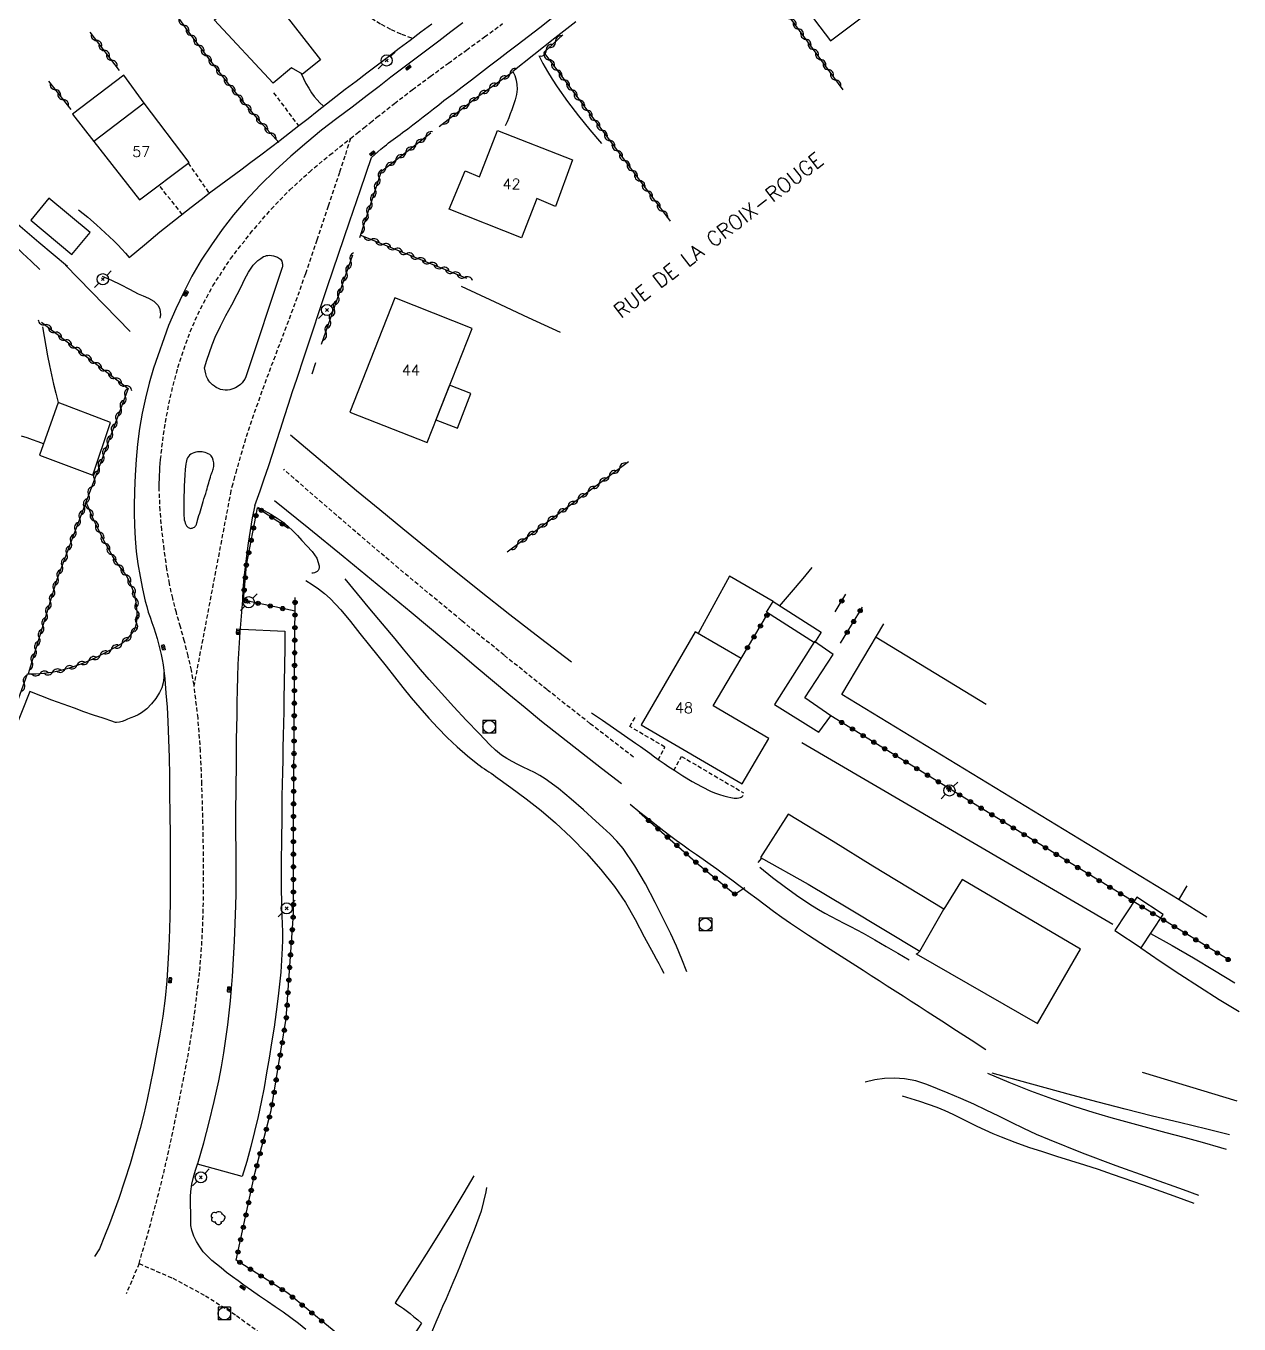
# Model space of a CAD drawing. Header units: millimetres. Extents: x 137000 to 138000, y 152000 to 153001.
# Drawn here: x 137795.1 to 137939.5, y 152571.8 to 152726.4 of the extents above; entities that cross this region are included whole.
import ezdxf
from ezdxf.enums import TextEntityAlignment as Align

# ---------------------------------------------------------------- set-up
doc = ezdxf.new("R2010")
doc.units = ezdxf.units.MM
doc.linetypes.add('DASHED', pattern=[0.75, 0.5, -0.25])
doc.layers.get('0').update_dxf_attribs({"linetype": 'CONTINUOUS'})
for name, color, linetype in [('W0001', 6, 'DASHED'), ('W0006', 2, 'CONTINUOUS'), ('W0008', 7, 'CONTINUOUS'), ('W0014', 7, 'CONTINUOUS'), ('W0015', 2, 'CONTINUOUS'), ('W0017', 7, 'CONTINUOUS'), ('W0020', 2, 'CONTINUOUS'), ('W0070', 7, 'DASHED'), ('W0071', 7, 'CONTINUOUS'), ('W0101', 7, 'CONTINUOUS'), ('W0104', 1, 'CONTINUOUS'), ('W0112', 1, 'DASHED'), ('W0211', 2, 'CONTINUOUS'), ('W0214', 2, 'CONTINUOUS'), ('W0300', 7, 'CONTINUOUS'), ('W0310', 3, 'CONTINUOUS'), ('W0323', 7, 'CONTINUOUS'), ('W0333', 7, 'CONTINUOUS'), ('W0401', 7, 'CONTINUOUS'), ('W0420', 7, 'CONTINUOUS'), ('W0473', 7, 'CONTINUOUS'), ('W0989', 7, 'CONTINUOUS'), ('W0991', 7, 'CONTINUOUS')]:
    doc.layers.add(name, color=color, linetype=linetype)
doc.styles.get("Standard").update_dxf_attribs({"font": 'romans.shx', "width": 0.85})

# ---------------------------------------------------------------- blocks, each defined once
blk = doc.blocks.new('T401')
for p, q in [((-0.3, 0.3), (0, 0.3)), ((-0.3, -0.25), (-0.3, 0.3)), ((-0.3, 0.15), (0, 0.15)), ((-0.3, 0), (0, 0)), ((0, 0.3), (0, -0.25)), ((-0.3, -0.15), (0, -0.15)), ((-0.3, -0.25), (-0.3, -0.3)), ((-0.3, -0.3), (0, -0.3)), ((0, -0.3), (0, -0.25))]:
    blk.add_line(p, q)
blk = doc.blocks.new('T473')
for p, q in [((-0.166667, 0.166667), (0.166667, -0.166667)), ((-0.166667, -0.166667), (0.166667, 0.166667)), ((0.500001, 0.500001), (1.000002, 1.000002)), ((-1.000002, -1.000002), (-0.500001, -0.500001))]:
    blk.add_line(p, q)
blk.add_ellipse((0, 0), major_axis=(0.471405, 0.471405), ratio=1, start_param=5.4977871438, end_param=11.780972451)
blk = doc.blocks.new('T420')
for p, q in [((0.75, 0.75), (-0.75, 0.75)), ((-0.75, 0.75), (-0.75, -0.75)), ((0.75, 0.75), (0.75, -0.75)), ((0.75, -0.75), (-0.75, -0.75))]:
    blk.add_line(p, q)
blk.add_ellipse((0, 0), major_axis=(-0.53, 0.53), ratio=1, start_param=3.926991, end_param=10.210176)
blk = doc.blocks.new('T300')
for p, q in [((-0.8, 0.51), (-0.86, 0.34)), ((-0.86, 0.34), (-0.86, 0.17)), ((-0.86, 0.17), (-0.74, 0.06)), ((-0.69, 0.63), (-0.8, 0.51)), ((-0.8, -0.06), (-0.74, 0.06)), ((-0.74, 0.06), (-0.69, 0.11)), ((-0.57, 0.69), (-0.69, 0.63)), ((-0.46, 0.69), (-0.57, 0.69)), ((-0.29, 0.63), (-0.46, 0.69)), ((-0.29, 0.63), (-0.17, 0.74)), ((-0.23, 0.57), (-0.29, 0.63)), ((-0.17, 0.74), (-0.06, 0.8)), ((-0.06, 0.8), (0.06, 0.8)), ((0.06, 0.8), (0.23, 0.74)), ((0.23, 0.74), (0.34, 0.63)), ((0.34, 0.63), (0.4, 0.51)), ((0.46, 0.46), (0.34, 0.46)), ((0.4, 0.51), (0.4, 0.46)), ((0.57, 0.4), (0.46, 0.46)), ((0.57, 0.4), (0.69, 0.29)), ((0.69, 0.29), (0.74, 0.17)), ((0.74, 0.06), (0.69, -0.17)), ((0.74, 0.17), (0.74, 0.06)), ((-0.8, -0.17), (-0.8, -0.06)), ((-0.8, -0.23), (-0.8, -0.17)), ((-0.74, -0.34), (-0.8, -0.23)), ((-0.69, -0.4), (-0.74, -0.34)), ((-0.51, -0.46), (-0.69, -0.4)), ((-0.4, -0.46), (-0.51, -0.46)), ((-0.4, -0.46), (-0.34, -0.46)), ((-0.34, -0.46), (-0.34, -0.4)), ((-0.34, -0.51), (-0.34, -0.46)), ((-0.29, -0.63), (-0.34, -0.51)), ((-0.17, -0.74), (-0.29, -0.63)), ((-0.06, -0.8), (-0.17, -0.74)), ((0.06, -0.8), (-0.06, -0.8)), ((0.17, -0.74), (0.06, -0.8)), ((0.23, -0.69), (0.17, -0.74)), ((0.29, -0.46), (0.23, -0.46)), ((0.29, -0.63), (0.23, -0.69)), ((0.46, -0.4), (0.29, -0.46)), ((0.34, -0.51), (0.29, -0.63)), ((0.34, -0.51), (0.34, -0.46)), ((0.57, -0.34), (0.46, -0.4)), ((0.63, -0.29), (0.57, -0.34)), ((0.69, -0.17), (0.63, -0.29))]:
    blk.add_line(p, q)
blk = doc.blocks.new('t323o')
at = {"color": 0, "linetype": 'Continuous'}
for radius in [0.25, 0.15]:
    blk.add_circle((0, 0), radius, dxfattribs=at)
blk = doc.blocks.new('t310o')
at = {"color": 0, "linetype": 'Continuous'}
for centre, start, end in [((-0.5, 0.38), 216.8699, 323.1304), ((0.5, -0.37), 36.8699, 143.1303)]:
    blk.add_arc(centre, 0.625, start, end, dxfattribs=at)

msp = doc.modelspace()

# ---------------------------------------------------------------- linework, layer by layer
at = {"layer": 'W0001'}
for points in [[(137833.71, 152712.98), (137834.5, 152713.6), (137835.29, 152714.23), (137836.08, 152714.86), (137836.86, 152715.49), (137838.96, 152717.14), (137841.07, 152718.77), (137843.21, 152720.36), (137845.37, 152721.94), (137847.53, 152723.5), (137849.68, 152725.07), (137851.83, 152726.65)], [(137810.94, 152671), (137810.94, 152671.46), (137810.94, 152671.93), (137810.95, 152672.39), (137810.96, 152672.86), (137810.99, 152673.32), (137811.01, 152673.79), (137811.05, 152674.25), (137811.09, 152674.71), (137811.34, 152676.94), (137811.67, 152679.15), (137812.08, 152681.35), (137812.58, 152683.54), (137813.16, 152685.7), (137813.85, 152687.84), (137814.63, 152689.94), (137815.51, 152692.01), (137817.3, 152695.41), (137819.42, 152698.62), (137821.77, 152701.65), (137824.26, 152704.55), (137826.47, 152706.83), (137828.81, 152708.97), (137831.24, 152711), (137833.71, 152712.98)], [(137833.71, 152712.98), (137832.4, 152708.93), (137831.06, 152704.9), (137829.7, 152700.87), (137828.33, 152696.84), (137827.34, 152694.03), (137826.31, 152691.23), (137825.25, 152688.44), (137824.19, 152685.65), (137823.16, 152682.86), (137822.16, 152680.04), (137821.22, 152677.21), (137820.37, 152674.35), (137820.14, 152673.51), (137819.91, 152672.68), (137819.68, 152671.84), (137819.46, 152671)], [(137815.07, 152647.87), (137814.76, 152649.62), (137814.37, 152651.35), (137813.93, 152653.07), (137813.45, 152654.78), (137812.97, 152656.49), (137812.53, 152658.2), (137812.14, 152659.94), (137811.84, 152661.69), (137811.52, 152664.01), (137811.24, 152666.33), (137811.04, 152668.66), (137810.94, 152671)], [(137819.46, 152671), (137815.07, 152647.87)], [(137808.52, 152578.96), (137809.58, 152582.53), (137810.56, 152586.12), (137811.46, 152589.73), (137812.28, 152593.37), (137813.34, 152598.44), (137814.32, 152603.54), (137815.14, 152608.67), (137815.75, 152613.83), (137815.94, 152616.11), (137816.08, 152618.4), (137816.16, 152620.69), (137816.21, 152622.98), (137816.22, 152625.27), (137816.2, 152627.55), (137816.17, 152629.84), (137816.12, 152632.13), (137816.01, 152636.07), (137815.84, 152640.01), (137815.55, 152643.95), (137815.07, 152647.87)], [(137808.52, 152578.96), (137807.01, 152575.36)], [(137808.52, 152578.96), (137812.55, 152577.2), (137816.43, 152575.13), (137820.14, 152572.77), (137823.67, 152570.14)]]:
    msp.add_lwpolyline(points, dxfattribs=at)
at = {"layer": 'W0006'}
for points in [[(137820.67, 152654.51), (137825.9, 152654.29)], [(137825.9, 152654.29), (137825.87, 152652.26), (137825.84, 152650.23), (137825.81, 152648.21), (137825.78, 152646.18), (137825.75, 152644.73), (137825.72, 152643.29), (137825.69, 152641.84), (137825.66, 152640.39), (137825.63, 152638.95), (137825.6, 152637.5), (137825.58, 152636.06), (137825.55, 152634.61), (137825.52, 152632.01), (137825.48, 152629.42), (137825.45, 152626.82), (137825.45, 152624.23), (137825.46, 152623.26), (137825.48, 152622.3), (137825.51, 152621.34), (137825.54, 152620.38), (137825.57, 152619.41), (137825.59, 152618.45), (137825.59, 152617.48), (137825.57, 152616.52), (137825.5, 152615.09), (137825.4, 152613.66), (137825.26, 152612.23), (137825.1, 152610.8), (137824.87, 152608.95), (137824.6, 152607.1), (137824.31, 152605.25), (137824.01, 152603.41), (137823.72, 152601.67), (137823.41, 152599.93), (137823.08, 152598.19), (137822.71, 152596.46), (137822.29, 152594.67), (137821.84, 152592.88), (137821.35, 152591.1), (137820.82, 152589.34)], [(137811.49, 152649.35), (137811.48, 152648.73), (137811.39, 152648.12), (137811.22, 152647.53), (137810.97, 152646.97), (137810.54, 152646.26), (137810.02, 152645.62), (137809.44, 152645.05), (137808.8, 152644.54), (137808.41, 152644.3), (137807.99, 152644.11), (137807.56, 152643.95), (137807.14, 152643.79), (137806.83, 152643.66), (137806.51, 152643.53), (137806.18, 152643.43), (137805.83, 152643.39), (137805.71, 152643.4), (137805.6, 152643.43), (137805.49, 152643.47), (137805.39, 152643.53)], [(137795.51, 152647.11), (137794.51, 152644.6), (137793.52, 152642.08), (137792.53, 152639.56), (137791.55, 152637.04), (137790.36, 152633.97), (137789.19, 152630.9), (137788.01, 152627.83), (137786.84, 152624.75), (137786.19, 152623.04), (137785.55, 152621.32), (137784.9, 152619.6), (137784.26, 152617.88), (137783.61, 152616.17), (137782.96, 152614.45), (137782.31, 152612.74), (137781.65, 152611.03), (137780.56, 152608.24), (137779.45, 152605.45), (137778.34, 152602.67), (137777.21, 152599.89)], [(137805.4, 152643.53), (137804.25, 152643.9), (137803.11, 152644.29), (137801.96, 152644.68), (137800.82, 152645.09), (137799.48, 152645.57), (137798.15, 152646.07), (137796.82, 152646.57), (137795.5, 152647.09)], [(137820.82, 152589.34), (137815.5, 152590.78)]]:
    msp.add_lwpolyline(points, dxfattribs=at)
at = {"layer": 'W0008'}
for points in [[(137812.03, 152690.69), (137810.26, 152685.61)], [(137810.26, 152685.61), (137809.75, 152683.84), (137809.3, 152682.04), (137808.91, 152680.23), (137808.59, 152678.41), (137808.35, 152676.56), (137808.18, 152674.71), (137808.06, 152672.86), (137807.98, 152671)], [(137807.98, 152671), (137807.98, 152670.73), (137807.97, 152670.46), (137807.97, 152670.19), (137807.96, 152669.92), (137807.95, 152668.39), (137807.98, 152666.85), (137808.07, 152665.32), (137808.2, 152663.79), (137808.39, 152662.29), (137808.64, 152660.8), (137808.93, 152659.32), (137809.27, 152657.84), (137809.44, 152657.2), (137809.63, 152656.56), (137809.84, 152655.93), (137810.05, 152655.3), (137810.27, 152654.67), (137810.48, 152654.03), (137810.68, 152653.4), (137810.86, 152652.76), (137811.02, 152652.14), (137811.16, 152651.52), (137811.29, 152650.9), (137811.41, 152650.27)], [(137815.52, 152590.89), (137816.23, 152593.32), (137816.88, 152595.78), (137817.48, 152598.25), (137818.02, 152600.73), (137818.34, 152602.38), (137818.62, 152604.04), (137818.87, 152605.71), (137819.1, 152607.38), (137819.27, 152608.82), (137819.42, 152610.26), (137819.54, 152611.71), (137819.65, 152613.15), (137819.79, 152615.26), (137819.91, 152617.37), (137819.99, 152619.48), (137820.06, 152621.6), (137820.08, 152622.98), (137820.09, 152624.37), (137820.09, 152625.76), (137820.09, 152627.15), (137820.08, 152628.54), (137820.07, 152629.93), (137820.06, 152631.31), (137820.07, 152632.7), (137820.09, 152635.59), (137820.12, 152638.49), (137820.15, 152641.38), (137820.2, 152644.27), (137820.22, 152645.79), (137820.24, 152647.31), (137820.28, 152648.83), (137820.34, 152650.35), (137820.45, 152652.25), (137820.58, 152654.16), (137820.72, 152656.07), (137820.87, 152657.97)], [(137811.4, 152650.27), (137811.58, 152648.59), (137811.73, 152646.9), (137811.86, 152645.21), (137811.96, 152643.52), (137812.05, 152641.38), (137812.1, 152639.24), (137812.14, 152637.1), (137812.17, 152634.96), (137812.2, 152632.48), (137812.23, 152629.99), (137812.24, 152627.51), (137812.24, 152625.02), (137812.23, 152623.45), (137812.22, 152621.88), (137812.2, 152620.32), (137812.15, 152618.75), (137812.06, 152616.7), (137811.96, 152614.66), (137811.82, 152612.62), (137811.62, 152610.58), (137811.34, 152608.42), (137811, 152606.27), (137810.62, 152604.13), (137810.21, 152601.99), (137809.86, 152600.25), (137809.49, 152598.51), (137809.09, 152596.77), (137808.66, 152595.05), (137808.08, 152592.94), (137807.46, 152590.85), (137806.81, 152588.77), (137806.11, 152586.7), (137805.57, 152585.19), (137805, 152583.69), (137804.41, 152582.2), (137803.81, 152580.71), (137803.21, 152579.78)], [(137828.4, 152571.1), (137827.51, 152571.82), (137826.61, 152572.51), (137825.68, 152573.17), (137824.75, 152573.82), (137823.81, 152574.45), (137822.87, 152575.09), (137821.93, 152575.74), (137821.01, 152576.4), (137820.32, 152576.89), (137819.64, 152577.39), (137818.96, 152577.9), (137818.29, 152578.43), (137817.74, 152578.88), (137817.19, 152579.33), (137816.66, 152579.82), (137816.18, 152580.36), (137815.75, 152580.95), (137815.37, 152581.57), (137815.04, 152582.23), (137814.8, 152582.92), (137814.7, 152583.48), (137814.68, 152584.04), (137814.69, 152584.6), (137814.69, 152585.15), (137814.67, 152585.75), (137814.65, 152586.35), (137814.65, 152586.95), (137814.69, 152587.55), (137814.82, 152588.41), (137815.01, 152589.26), (137815.24, 152590.09), (137815.53, 152590.91)]]:
    msp.add_lwpolyline(points, dxfattribs=at)
at = {"layer": 'W0014'}
for points in [[(137836.2, 152710.69), (137836.57, 152711.03), (137836.95, 152711.36), (137837.33, 152711.69), (137837.72, 152712.01), (137837.98, 152712.22), (137838.25, 152712.43), (137838.53, 152712.64), (137838.8, 152712.84), (137839.08, 152713.04), (137839.35, 152713.25), (137839.62, 152713.45), (137839.9, 152713.66), (137840.52, 152714.13), (137841.13, 152714.61), (137841.75, 152715.08), (137842.37, 152715.56), (137842.98, 152716.04), (137843.6, 152716.51), (137844.22, 152716.99), (137844.84, 152717.47), (137845.92, 152718.3), (137847.01, 152719.13), (137848.1, 152719.96), (137849.19, 152720.79), (137850.28, 152721.62), (137851.37, 152722.45), (137852.46, 152723.28), (137853.55, 152724.11), (137854.9, 152725.15), (137856.25, 152726.19), (137857.61, 152727.24)], [(137860.56, 152726.87), (137858.04, 152724.91), (137855.53, 152722.94), (137853.03, 152720.96)], [(137807.36, 152698.78), (137809.19, 152700.31), (137811.02, 152701.83), (137812.88, 152703.32), (137814.74, 152704.8), (137815.91, 152705.7), (137817.09, 152706.6), (137818.27, 152707.49), (137819.46, 152708.37), (137820.65, 152709.25), (137821.84, 152710.13), (137823.02, 152711.02), (137824.2, 152711.91), (137825.32, 152712.77), (137826.43, 152713.63), (137827.54, 152714.5), (137828.65, 152715.36), (137829.75, 152716.23), (137830.86, 152717.09), (137831.97, 152717.96), (137833.09, 152718.82), (137834.37, 152719.8), (137835.66, 152720.78), (137836.94, 152721.75), (137838.23, 152722.73), (137839.52, 152723.71), (137840.81, 152724.68), (137842.1, 152725.66), (137843.38, 152726.64)], [(137847.07, 152726.73), (137845.65, 152725.65), (137844.23, 152724.57), (137842.8, 152723.49), (137841.38, 152722.41), (137839.96, 152721.33), (137838.53, 152720.25), (137837.11, 152719.17), (137835.7, 152718.08), (137833.89, 152716.7), (137832.07, 152715.34), (137830.27, 152713.94), (137828.51, 152712.49), (137826.62, 152710.84), (137824.75, 152709.15), (137822.94, 152707.39), (137821.22, 152705.55), (137819.79, 152703.86), (137818.42, 152702.12), (137817.14, 152700.31), (137815.92, 152698.46), (137814.83, 152696.58), (137813.84, 152694.64), (137812.92, 152692.67), (137812.03, 152690.69)], [(137822.96, 152671), (137823.08, 152671.35), (137823.2, 152671.7), (137823.32, 152672.06), (137823.44, 152672.41), (137823.94, 152673.89), (137824.43, 152675.38), (137824.91, 152676.86), (137825.38, 152678.35), (137825.86, 152679.84), (137826.34, 152681.33), (137826.82, 152682.82), (137827.3, 152684.31), (137828.21, 152687.07), (137829.13, 152689.83), (137830.05, 152692.59), (137830.97, 152695.35), (137832.27, 152699.19), (137833.58, 152703.03), (137834.89, 152706.86), (137836.21, 152710.7)], [(137822.33, 152669.25), (137822.96, 152671)], [(137820.87, 152657.97), (137820.93, 152659.3), (137821.05, 152660.62), (137821.19, 152661.94), (137821.35, 152663.26), (137821.55, 152664.77), (137821.78, 152666.27), (137822.05, 152667.77), (137822.35, 152669.26)]]:
    msp.add_lwpolyline(points, dxfattribs=at)
at = {"layer": 'W0015'}
for points in [[(137816.34, 152685.65), (137816.61, 152686.58), (137816.91, 152687.49), (137817.24, 152688.4), (137817.61, 152689.29), (137818.21, 152690.6), (137818.87, 152691.87), (137819.56, 152693.14), (137820.23, 152694.4), (137820.67, 152695.28), (137821.08, 152696.17), (137821.55, 152697.05), (137822.12, 152697.86), (137822.39, 152698.16), (137822.68, 152698.44), (137823.01, 152698.68), (137823.36, 152698.89), (137823.53, 152698.96), (137823.7, 152699.01), (137823.88, 152699.04), (137824.06, 152699.05), (137824.31, 152699.03), (137824.55, 152698.98), (137824.79, 152698.91), (137825.02, 152698.81), (137825.14, 152698.75), (137825.26, 152698.67), (137825.37, 152698.58), (137825.46, 152698.48), (137825.52, 152698.36), (137825.56, 152698.24), (137825.58, 152698.11), (137825.6, 152697.99), (137825.61, 152697.89), (137825.6, 152697.78), (137825.59, 152697.68), (137825.57, 152697.58)], [(137825.57, 152697.58), (137821.23, 152684.58)], [(137821.23, 152684.56), (137821.11, 152684.31), (137820.96, 152684.08), (137820.79, 152683.87), (137820.59, 152683.67), (137820.31, 152683.46), (137820.01, 152683.28), (137819.69, 152683.14), (137819.35, 152683.04), (137819.07, 152683), (137818.79, 152682.99), (137818.5, 152683.02), (137818.23, 152683.08), (137817.97, 152683.17), (137817.72, 152683.3), (137817.5, 152683.45), (137817.28, 152683.62), (137817.12, 152683.77), (137816.97, 152683.93), (137816.84, 152684.1), (137816.72, 152684.29), (137816.57, 152684.61), (137816.46, 152684.95), (137816.38, 152685.3), (137816.34, 152685.65)], [(137814.1, 152674.21), (137814.02, 152673.55), (137813.97, 152672.89), (137813.93, 152672.22), (137813.91, 152671.56), (137813.9, 152671.42), (137813.89, 152671.28), (137813.89, 152671.14), (137813.88, 152671)], [(137816.55, 152671), (137816.62, 152671.23), (137816.69, 152671.47), (137816.75, 152671.7), (137816.82, 152671.93), (137816.89, 152672.16), (137816.96, 152672.4), (137817.02, 152672.63), (137817.09, 152672.86), (137817.14, 152673.01), (137817.2, 152673.16), (137817.26, 152673.3), (137817.31, 152673.44), (137817.37, 152673.59), (137817.41, 152673.75), (137817.44, 152673.9), (137817.45, 152674.06), (137817.43, 152674.35), (137817.37, 152674.64), (137817.26, 152674.91), (137817.1, 152675.16), (137816.95, 152675.31), (137816.77, 152675.42), (137816.58, 152675.49), (137816.39, 152675.56), (137816.22, 152675.61), (137816.04, 152675.63), (137815.86, 152675.65), (137815.68, 152675.64), (137815.47, 152675.63), (137815.27, 152675.6), (137815.06, 152675.54), (137814.86, 152675.46), (137814.7, 152675.36), (137814.54, 152675.24), (137814.4, 152675.1), (137814.29, 152674.94), (137814.21, 152674.76), (137814.16, 152674.58), (137814.13, 152674.39), (137814.1, 152674.21)], [(137813.88, 152671), (137813.86, 152670.31), (137813.84, 152669.62), (137813.84, 152668.93), (137813.86, 152668.24), (137813.87, 152668.02), (137813.89, 152667.79), (137813.91, 152667.56), (137813.96, 152667.33), (137814.02, 152667.16), (137814.09, 152666.99), (137814.18, 152666.83), (137814.3, 152666.69), (137814.39, 152666.62), (137814.49, 152666.57), (137814.59, 152666.54), (137814.7, 152666.52), (137814.78, 152666.53), (137814.87, 152666.54), (137814.95, 152666.57), (137815.03, 152666.61), (137815.11, 152666.67), (137815.19, 152666.74), (137815.26, 152666.82), (137815.32, 152666.91), (137815.35, 152666.98), (137815.38, 152667.05), (137815.41, 152667.13), (137815.42, 152667.21), (137815.44, 152667.28), (137815.46, 152667.36), (137815.47, 152667.44), (137815.49, 152667.52), (137815.58, 152667.79), (137815.66, 152668.06), (137815.75, 152668.34), (137815.83, 152668.61), (137815.92, 152668.89), (137816, 152669.16), (137816.09, 152669.43), (137816.17, 152669.71), (137816.26, 152670.03), (137816.36, 152670.35), (137816.46, 152670.68), (137816.55, 152671)]]:
    msp.add_lwpolyline(points, dxfattribs=at)
at = {"layer": 'W0017'}
for points in [[(137856.13, 152722.83), (137856.63, 152721.88), (137857.17, 152720.94), (137857.73, 152720.03), (137858.33, 152719.13), (137859.57, 152717.38), (137860.87, 152715.67), (137862.22, 152714), (137863.62, 152712.37)], [(137827.85, 152720.7), (137828.11, 152720.09), (137828.4, 152719.51), (137828.73, 152718.94), (137829.08, 152718.39), (137829.39, 152717.98), (137829.72, 152717.58), (137830.07, 152717.21), (137830.44, 152716.86)], [(137853.05, 152720.95), (137853.27, 152720.45), (137853.43, 152719.93), (137853.52, 152719.39), (137853.55, 152718.85), (137853.48, 152718.21), (137853.32, 152717.58), (137853.12, 152716.98), (137852.91, 152716.38), (137852.74, 152715.89), (137852.55, 152715.41), (137852.35, 152714.94), (137852.13, 152714.47)], [(137788.39, 152705.44), (137788.83, 152705), (137789.59, 152704.25), (137790.35, 152703.49), (137791.11, 152702.74), (137791.87, 152701.99), (137792.64, 152701.25), (137793.64, 152700.27), (137794.65, 152699.3), (137795.67, 152698.34), (137796.69, 152697.37)], [(137801.33, 152704.46), (137802.41, 152703.58), (137803.47, 152702.67), (137804.51, 152701.73), (137805.52, 152700.77), (137806, 152700.29), (137806.47, 152699.8), (137806.92, 152699.3), (137807.36, 152698.78)], [(137804.15, 152696.56), (137805.24, 152696.07), (137806.31, 152695.56), (137807.38, 152695.03), (137808.44, 152694.48), (137809.03, 152694.21), (137809.66, 152693.95), (137810.28, 152693.6), (137810.77, 152693.1), (137810.96, 152692.75), (137811.06, 152692.37), (137811.08, 152691.97), (137811.01, 152691.58)], [(137797.03, 152690.54), (137797.22, 152689.38), (137797.42, 152688.22), (137797.63, 152687.06), (137797.86, 152685.91), (137798.1, 152684.81), (137798.35, 152683.71), (137798.61, 152682.62), (137798.89, 152681.52)], [(137797.15, 152676.59), (137796.5, 152676.84), (137795.85, 152677.08), (137795.19, 152677.3), (137794.53, 152677.51)]]:
    msp.add_lwpolyline(points, dxfattribs=at)
at = {"layer": 'W0020'}
msp.add_lwpolyline([(137884.06, 152657.8), (137889.78, 152654.18), (137888.97, 152652.91), (137883.26, 152656.53)], close=True, dxfattribs=at)
at = {"layer": 'W0070'}
for points in [[(137823.06, 152743.52), (137824.21, 152742.14), (137825.48, 152740.56), (137826.7, 152738.93), (137827.87, 152737.27), (137828.28, 152736.64), (137828.65, 152735.98), (137829, 152735.32), (137829.35, 152734.65), (137829.7, 152733.98), (137830.08, 152733.32), (137830.49, 152732.69), (137830.94, 152732.08), (137832.13, 152730.74), (137833.41, 152729.5), (137834.77, 152728.35), (137836.21, 152727.3), (137837.36, 152726.58), (137838.55, 152725.94), (137839.79, 152725.39), (137841.06, 152724.92)], [(137828.68, 152671), (137825.75, 152673.56)], [(137867.4, 152639.28), (137862.23, 152643.28), (137857.1, 152647.32), (137852, 152651.41), (137846.94, 152655.54), (137842.33, 152659.35), (137837.75, 152663.2), (137833.2, 152667.09), (137828.68, 152671)]]:
    msp.add_lwpolyline(points, dxfattribs=at)
at = {"layer": 'W0071'}
for points in [[(137822.65, 152669.04), (137823.44, 152668.66), (137824.21, 152668.23), (137824.96, 152667.76), (137825.67, 152667.25), (137826.28, 152666.75), (137826.86, 152666.22), (137827.4, 152665.66), (137827.92, 152665.07), (137828.52, 152664.44), (137829.16, 152663.76), (137829.7, 152662.97), (137829.98, 152662.05), (137829.98, 152661.86), (137829.93, 152661.68), (137829.84, 152661.52), (137829.72, 152661.39), (137829.59, 152661.29), (137829.44, 152661.22), (137829.28, 152661.19), (137829.12, 152661.2)], [(137828.39, 152660.32), (137829.16, 152659.85), (137829.91, 152659.33), (137830.62, 152658.76), (137831.3, 152658.16), (137832.57, 152656.84), (137833.72, 152655.43), (137834.83, 152653.99), (137835.96, 152652.57), (137836.97, 152651.34), (137837.97, 152650.1), (137838.96, 152648.84), (137839.94, 152647.59), (137840.95, 152646.35), (137841.97, 152645.13), (137843.02, 152643.92), (137844.11, 152642.75), (137845.24, 152641.61), (137846.42, 152640.51), (137847.64, 152639.45), (137848.89, 152638.44), (137849.14, 152638.24), (137849.4, 152638.06), (137849.67, 152637.88), (137849.93, 152637.7), (137850.2, 152637.53), (137850.47, 152637.36), (137850.73, 152637.18), (137850.99, 152636.99), (137852.81, 152635.67), (137854.62, 152634.33), (137856.4, 152632.94), (137858.11, 152631.46), (137859.99, 152629.69), (137861.81, 152627.84), (137863.54, 152625.91), (137865.15, 152623.88), (137866.45, 152621.95), (137867.61, 152619.93), (137868.7, 152617.87), (137869.8, 152615.83), (137870.11, 152615.27), (137870.42, 152614.7), (137870.71, 152614.13), (137871.01, 152613.55)], [(137873.76, 152613.69), (137873.16, 152615.23), (137872.52, 152616.75), (137871.84, 152618.25), (137871.12, 152619.73), (137870, 152621.96), (137868.85, 152624.17), (137867.59, 152626.33), (137866.17, 152628.39), (137865.43, 152629.28), (137864.62, 152630.1), (137863.77, 152630.89), (137862.93, 152631.66), (137861.47, 152632.99), (137860, 152634.29), (137858.47, 152635.55), (137856.88, 152636.71), (137856.25, 152637.1), (137855.61, 152637.46), (137854.95, 152637.78), (137854.29, 152638.1), (137853.62, 152638.41), (137852.97, 152638.75), (137852.33, 152639.12), (137851.71, 152639.53), (137850.99, 152640.12), (137850.31, 152640.76), (137849.66, 152641.43), (137849.02, 152642.1), (137847.5, 152643.68), (137846, 152645.28), (137844.53, 152646.9), (137843.08, 152648.54), (137842.04, 152649.73), (137841.03, 152650.94), (137840.02, 152652.15), (137839.01, 152653.37), (137837.52, 152655.15), (137836.03, 152656.94), (137834.55, 152658.72), (137833.07, 152660.51)], [(137862.4, 152644.56), (137863.72, 152643.67), (137865.03, 152642.77), (137866.35, 152641.87), (137867.66, 152640.96), (137868.23, 152640.56), (137868.79, 152640.15), (137869.35, 152639.74), (137869.92, 152639.33), (137870.48, 152638.92), (137871.05, 152638.52), (137871.63, 152638.13), (137872.21, 152637.75), (137873.3, 152637.06), (137874.4, 152636.39), (137875.52, 152635.76), (137876.68, 152635.2), (137877.16, 152634.99), (137877.65, 152634.81), (137878.15, 152634.66), (137878.65, 152634.54), (137879.01, 152634.47), (137879.39, 152634.4), (137879.77, 152634.38), (137880.15, 152634.46), (137880.25, 152634.5), (137880.35, 152634.57), (137880.42, 152634.65), (137880.48, 152634.74)], [(137909.36, 152604.43), (137907.62, 152605.56), (137905.88, 152606.69), (137904.13, 152607.82), (137902.39, 152608.95), (137901.44, 152609.56), (137900.49, 152610.17), (137899.54, 152610.79), (137898.58, 152611.4), (137897.63, 152612.01), (137896.68, 152612.62), (137895.73, 152613.23), (137894.78, 152613.85), (137892.6, 152615.24), (137890.41, 152616.63), (137888.24, 152618.03), (137886.1, 152619.47), (137885.08, 152620.18), (137884.08, 152620.91), (137883.09, 152621.64), (137882.1, 152622.39), (137881.11, 152623.13), (137880.13, 152623.88), (137879.14, 152624.61), (137878.14, 152625.35), (137877.34, 152625.92), (137876.53, 152626.5), (137875.72, 152627.07), (137874.91, 152627.64), (137874.1, 152628.21), (137873.3, 152628.78), (137872.49, 152629.36), (137871.7, 152629.95), (137870.51, 152630.85), (137869.34, 152631.76), (137868.18, 152632.68), (137867.02, 152633.62)], [(137882.45, 152626.19), (137883.96, 152624.96), (137885.51, 152623.78), (137887.09, 152622.65), (137888.72, 152621.58), (137889.45, 152621.13), (137890.2, 152620.7), (137890.96, 152620.29), (137891.72, 152619.89), (137892.48, 152619.5), (137893.25, 152619.1), (137894.01, 152618.7), (137894.76, 152618.29), (137896.14, 152617.51), (137897.51, 152616.72), (137898.88, 152615.93), (137900.24, 152615.12)]]:
    msp.add_lwpolyline(points, dxfattribs=at)
at = {"layer": 'W0101'}
for points in [[(137883.64, 152734.11), (137890.89, 152724.58), (137900.28, 152731.71), (137893.04, 152741.24)], [(137808.58, 152705.64), (137814.49, 152710.12), (137809.14, 152717.16), (137803.13, 152712.59)], [(137851.2, 152713.93), (137860.13, 152710.42), (137858.11, 152704.86), (137855.91, 152705.8), (137854.08, 152701.14), (137845.47, 152704.55), (137847.36, 152709.13), (137849.06, 152708.39)], [(137842.82, 152676.76), (137848.18, 152690.35), (137839, 152693.97), (137833.64, 152680.38)], [(137874.77, 152654.21), (137868.32, 152643.12), (137880.35, 152636.09), (137883.53, 152641.51), (137876.91, 152645.4), (137880.23, 152651.02)]]:
    msp.add_lwpolyline(points, close=True, dxfattribs=at)
msp.add_lwpolyline([(137820.66, 152734.51), (137830.12, 152722.32), (137827.98, 152720.63), (137826.67, 152721.38), (137824.48, 152719.56), (137817.48, 152727.08), (137819.88, 152728.64), (137817.28, 152732.02)], dxfattribs=at)
at = {"layer": 'W0104'}
for points in [[(137809.14, 152717.16), (137806.7, 152720.52), (137800.59, 152715.86), (137803.13, 152712.59)], [(137901.51, 152616.18), (137904.39, 152621.17)]]:
    msp.add_lwpolyline(points, dxfattribs=at)
for points in [[(137802.7, 152701.77), (137797.8, 152705.85), (137795.62, 152703.23), (137800.52, 152699.15)], [(137845.5, 152683.57), (137843.89, 152679.46), (137846.44, 152678.46), (137848.05, 152682.57)], [(137796.66, 152675.23), (137803.01, 152672.87), (137805.14, 152679.13), (137798.89, 152681.52)], [(137888.98, 152653.04), (137884.22, 152645.55), (137889.47, 152642.26), (137890.93, 152644.2), (137887.81, 152646.35), (137891.18, 152651.51)], [(137901.07, 152615.83), (137915.51, 152607.56), (137920.64, 152616.4), (137906.55, 152624.7), (137904.39, 152621.17), (137895.9, 152626.31), (137891.21, 152629.23), (137891.21, 152629.21), (137885.84, 152632.5), (137882.55, 152627.32), (137888.2, 152624.13), (137888.22, 152624.13), (137892.92, 152621.33), (137892.92, 152621.31), (137901.51, 152616.18), (137901.14, 152615.82)], [(137927.86, 152616.57), (137930.49, 152620.53), (137927.37, 152622.6), (137924.74, 152618.63)]]:
    msp.add_lwpolyline(points, close=True, dxfattribs=at)
at = {"layer": 'W0112'}
for points in [[(137824.55, 152718.39), (137827.46, 152714.55)], [(137814.37, 152710.02), (137816.85, 152706.48)], [(137813.68, 152703.92), (137810.9, 152707.4)], [(137870.35, 152638.95), (137871.15, 152640.47), (137866.98, 152642.92), (137867.73, 152644.25)], [(137872.23, 152637.68), (137873.13, 152639.36), (137880.53, 152635.02)]]:
    msp.add_lwpolyline(points, dxfattribs=at)
at = {"layer": 'W0211'}
for points in [[(137888.64, 152661.88), (137887.57, 152660.57), (137886.18, 152658.91), (137884.75, 152657.27)], [(137927.85, 152616.57), (137930.15, 152614.98), (137932.46, 152613.42), (137934.8, 152611.9), (137937.16, 152610.41), (137939.53, 152608.97)], [(137909.56, 152601.65), (137912.12, 152600.56), (137914.71, 152599.54), (137917.33, 152598.58), (137919.96, 152597.67), (137922.11, 152596.99), (137924.27, 152596.35), (137926.44, 152595.74), (137928.62, 152595.15), (137930.79, 152594.58), (137932.97, 152594), (137935.14, 152593.41), (137937.31, 152592.79), (137938.01, 152592.59)], [(137899.41, 152598.92), (137900.45, 152598.63), (137901.49, 152598.31), (137902.52, 152597.96), (137903.53, 152597.58), (137904.5, 152597.17), (137905.46, 152596.74), (137906.41, 152596.28), (137907.36, 152595.81), (137908.3, 152595.34), (137909.25, 152594.89), (137910.21, 152594.45), (137911.18, 152594.04), (137912.81, 152593.42), (137914.46, 152592.84), (137916.12, 152592.29), (137917.78, 152591.76), (137919.44, 152591.24), (137921.11, 152590.71), (137922.77, 152590.18), (137924.42, 152589.61), (137928.1, 152588.32), (137931.77, 152587.01), (137934.14, 152586.14)], [(137848.4, 152589.4), (137847.2, 152587.4), (137845.76, 152585.01), (137844.29, 152582.63), (137842.99, 152580.53), (137841.67, 152578.44), (137840.35, 152576.35), (137839.01, 152574.28)], [(137839.01, 152574.28), (137839.35, 152574.06), (137839.68, 152573.83), (137840.01, 152573.59), (137840.34, 152573.36), (137840.81, 152573), (137841.27, 152572.63), (137841.72, 152572.25), (137842.17, 152571.87)], [(137842.17, 152571.87), (137841.63, 152571.06), (137841.09, 152570.24), (137840.57, 152569.41), (137840.07, 152568.58), (137839.5, 152567.6), (137838.94, 152566.61), (137838.4, 152565.62), (137837.88, 152564.62)]]:
    msp.add_lwpolyline(points, dxfattribs=at)
at = {"layer": 'W0214'}
for points in [[(137928.99, 152618.27), (137931.55, 152616.84), (137934.09, 152615.37), (137936.61, 152613.87), (137939.01, 152612.39)], [(137938.38, 152594.29), (137935.68, 152594.96), (137932.44, 152595.74), (137929.21, 152596.53), (137925.98, 152597.33), (137922.76, 152598.17), (137919.6, 152599.02), (137916.43, 152599.88), (137913.28, 152600.75), (137910.12, 152601.63)], [(137934.72, 152587.08), (137932.9, 152587.72), (137928.89, 152589.15), (137924.88, 152590.6), (137920.89, 152592.09), (137916.94, 152593.68), (137915.42, 152594.34), (137913.91, 152595.04), (137912.41, 152595.77), (137910.92, 152596.5), (137909.43, 152597.23), (137907.93, 152597.95), (137906.41, 152598.63), (137904.88, 152599.26), (137903.62, 152599.77), (137902.35, 152600.28), (137901.04, 152600.71), (137899.68, 152600.97), (137898.5, 152601.05), (137897.32, 152601.01), (137896.15, 152600.85), (137894.99, 152600.57)], [(137849.91, 152588), (137849.83, 152587.5), (137849.25, 152585.19), (137848.45, 152582.94), (137847.56, 152580.74), (137846.68, 152578.54), (137846.3, 152577.59), (137845.91, 152576.65), (137845.5, 152575.71), (137845.09, 152574.77), (137844.67, 152573.84), (137844.26, 152572.9), (137843.86, 152571.96), (137843.47, 152571.01), (137843.08, 152570.02), (137842.7, 152569.03), (137842.32, 152568.04), (137841.96, 152567.04), (137841.67, 152566.26), (137841.39, 152565.48), (137841.11, 152564.7), (137840.84, 152563.92)]]:
    msp.add_lwpolyline(points, dxfattribs=at)
at = {"layer": 'W0300'}
for points in [[(137799.99, 152697.71), (137796.61, 152700.56), (137793.24, 152703.44), (137789.9, 152706.34), (137789.06, 152707.08)], [(137799.76, 152697.89), (137807.45, 152689.98)], [(137846.89, 152695.38), (137850.88, 152693.49), (137854.88, 152691.63), (137858.67, 152689.91)], [(137834.44, 152671), (137826.58, 152677.61)], [(137824.66, 152669.83), (137828.75, 152666.53), (137832.83, 152663.21), (137836.89, 152659.88), (137840.95, 152656.54), (137842.89, 152654.92), (137844.83, 152653.3), (137846.76, 152651.67), (137848.69, 152650.03), (137850.62, 152648.4), (137852.56, 152646.78), (137854.51, 152645.17), (137856.46, 152643.57), (137858.83, 152641.68), (137861.2, 152639.81), (137863.6, 152637.96), (137866, 152636.13)], [(137860.01, 152650.57), (137856.34, 152653.39), (137852.7, 152656.22), (137849.08, 152659.09), (137845.47, 152661.97), (137842.7, 152664.21), (137839.94, 152666.46), (137837.19, 152668.73), (137834.44, 152671)], [(137924.48, 152619.35), (137887.47, 152641)], [(137928.01, 152601.75), (137939.25, 152598.34)]]:
    msp.add_lwpolyline(points, dxfattribs=at)
at = {"layer": 'W0310'}
for points in [[(137892.38, 152718.75), (137877.67, 152738.81)], [(137825.18, 152712.48), (137823.08, 152714.82), (137821.04, 152717.21), (137819.04, 152719.64), (137817.1, 152722.12), (137814.46, 152725.64), (137811.9, 152729.21), (137809.42, 152732.84), (137809.31, 152733.01)], [(137806.21, 152721.08), (137802.71, 152725.61)], [(137859, 152725.33), (137856.72, 152723.2), (137871.76, 152703.12)], [(137844.28, 152714.4), (137848.71, 152717.84), (137853.07, 152720.95)], [(137797.75, 152719.79), (137800.41, 152716.41)], [(137834.8, 152701.17), (137837.39, 152709.08), (137843.28, 152713.62)], [(137834.81, 152701.5), (137847.53, 152696.32)], [(137830.27, 152688.47), (137834, 152699.12)], [(137796.91, 152691.08), (137807.24, 152683.2), (137802.69, 152671)], [(137829.13, 152684.92), (137829.58, 152686.3)], [(137862.14, 152671), (137866.82, 152674.48)], [(137795.26, 152649.2), (137796.22, 152649.2), (137797.19, 152649.27), (137798.15, 152649.4), (137799.09, 152649.6), (137800.53, 152650), (137801.93, 152650.51), (137803.29, 152651.1), (137804.61, 152651.79), (137805.49, 152652.27), (137806.39, 152652.78), (137807.22, 152653.43), (137807.88, 152654.26), (137808.04, 152654.57), (137808.16, 152654.89), (137808.24, 152655.23), (137808.28, 152655.57), (137808.3, 152655.91), (137808.3, 152656.24), (137808.29, 152656.58), (137808.28, 152656.91), (137808.19, 152657.74), (137808.01, 152658.55), (137807.76, 152659.34), (137807.44, 152660.11), (137807.23, 152660.53), (137806.98, 152660.94), (137806.72, 152661.33), (137806.43, 152661.71), (137806.15, 152662.08), (137805.87, 152662.46), (137805.6, 152662.84), (137805.35, 152663.24), (137804.5, 152664.79), (137803.7, 152666.36), (137802.95, 152667.95), (137802.26, 152669.57)], [(137802.69, 152671), (137798.75, 152660.45), (137795.31, 152649.21)], [(137852.38, 152663.74), (137862.14, 152671)], [(137791.22, 152638.2), (137795.26, 152649.2)]]:
    msp.add_lwpolyline(points, dxfattribs=at)
at = {"layer": 'W0323'}
for points in [[(137827.1, 152656.66), (137820.95, 152657.96), (137821.31, 152662.16), (137822.63, 152668.98), (137826.34, 152666.56)], [(137845.53, 152545.32), (137843.01, 152554.02), (137841.06, 152558.63), (137838, 152564), (137833.5, 152569.48), (137826.24, 152575.42), (137820.11, 152579.38), (137822.33, 152589.7), (137824.26, 152597.17), (137826.06, 152608.15), (137826.91, 152620.62), (137826.91, 152630.65), (137827.11, 152658.3)], [(137891.44, 152656.59), (137892.71, 152658.69)], [(137880.23, 152651.02), (137883.37, 152656.29)], [(137892.08, 152652.87), (137894.67, 152657.15)], [(137938.42, 152615.05), (137920.25, 152626.16), (137890.93, 152644.2)], [(137868.08, 152632.72), (137875.11, 152626.53), (137879.47, 152622.97), (137880.69, 152623.75)], [(137882.25, 152626.74), (137882.68, 152627.24)]]:
    msp.add_lwpolyline(points, dxfattribs=at)
at = {"layer": 'W0333'}
for points in [[(137884.06, 152657.8), (137878.85, 152660.84), (137875.13, 152654)], [(137935.71, 152620.23), (137932.38, 152622.28), (137892.24, 152646.75), (137897.24, 152655.14)], [(137896.3, 152653.55), (137909.41, 152645.59)], [(137932.36, 152622.29), (137933.36, 152623.94)]]:
    msp.add_lwpolyline(points, dxfattribs=at)

# ---------------------------------------------------------------- block references
at = {"layer": 'W0300'}
msp.add_blockref('T300', (137817.99, 152584.36), dxfattribs=at)
at = {"layer": 'W0310'}
for p, rotation in [((137813.87, 152726.46), 125.6098383883877), ((137886.17, 152727.21), 126.2559961560968), ((137887.06, 152726), 126.2559961560968), ((137803.46, 152724.64), 127.7475407798715), ((137814.75, 152725.25), 126.8577580703779), ((137858.12, 152724.5), 223.0420433103533), ((137887.94, 152724.79), 126.2559961560968), ((137804.38, 152723.45), 127.7475407798715), ((137815.65, 152724.05), 126.8577580703779), ((137816.55, 152722.85), 126.8577580703779), ((137857.02, 152723.48), 223.0420433103533), ((137888.83, 152723.58), 126.2559961560968), ((137805.29, 152722.27), 127.7475407798715), ((137817.46, 152721.66), 128.1056734899501), ((137857.37, 152722.33), 306.8451179922846), ((137889.72, 152722.37), 126.2559961560968), ((137890.61, 152721.16), 126.2559961560968), ((137818.39, 152720.48), 128.1056734899501), ((137851.47, 152719.81), 35.58369848852762), ((137852.69, 152720.68), 35.58369848852762), ((137858.27, 152721.13), 306.8451179922846), ((137859.17, 152719.93), 306.8451179922846), ((137891.49, 152719.95), 126.2559961560968), ((137798.56, 152718.77), 308.1565767578124), ((137819.32, 152719.3), 129.3535853032626), ((137820.27, 152718.14), 129.3535853032626), ((137850.25, 152718.94), 35.58369848852762), ((137860.07, 152718.73), 306.8451179922846), ((137799.48, 152717.59), 308.1565767578124), ((137821.23, 152716.99), 130.6015018458265), ((137847.84, 152717.16), 37.78356001452119), ((137849.03, 152718.07), 35.58369848852762), ((137860.97, 152717.53), 306.8451179922846), ((137822.2, 152715.85), 130.6015018458265), ((137845.47, 152715.32), 37.78356001452119), ((137846.65, 152716.24), 37.78356001452119), ((137861.87, 152716.33), 306.8451179922846), ((137862.77, 152715.13), 306.8451179922846), ((137823.18, 152714.71), 131.8494231171998), ((137824.18, 152713.59), 131.8494231171998), ((137863.67, 152713.93), 306.8451179922846), ((137841.49, 152712.23), 37.56013772170134), ((137842.68, 152713.15), 37.56013772170134), ((137864.57, 152712.72), 306.8451179922846), ((137840.3, 152711.32), 37.56013772170134), ((137865.47, 152711.52), 306.8451179922846), ((137837.92, 152709.49), 37.56013772170134), ((137839.11, 152710.41), 37.56013772170134), ((137866.37, 152710.32), 306.8451179922846), ((137867.27, 152709.12), 306.8451179922846), ((137837.13, 152708.29), 71.92402896031679), ((137868.16, 152707.92), 306.8451179922846), ((137836.66, 152706.87), 71.92402896031679), ((137869.06, 152706.72), 306.8451179922846), ((137836.2, 152705.44), 71.92402896031679), ((137869.96, 152705.52), 306.8451179922846), ((137870.86, 152704.32), 306.8451179922846), ((137835.27, 152702.59), 71.92402896031679), ((137835.73, 152704.02), 71.92402896031679), ((137836.2, 152700.94), 337.8352283282086), ((137837.59, 152700.37), 337.8352283282086), ((137833.74, 152698.38), 70.71235020148312), ((137838.98, 152699.8), 337.8352283282086), ((137840.37, 152699.24), 337.8352283282086), ((137841.76, 152698.67), 337.8352283282086), ((137833.24, 152696.97), 70.71235020148312), ((137843.15, 152698.11), 337.8352283282086), ((137844.54, 152697.54), 337.8352283282086), ((137845.92, 152696.97), 337.8352283282086), ((137832.75, 152695.55), 70.71235020148312), ((137847.31, 152696.41), 337.8352283282086), ((137832.25, 152694.13), 70.71235020148312), ((137831.76, 152692.72), 70.71235020148312), ((137797.32, 152690.77), 322.6731642844285), ((137831.26, 152691.3), 70.71235020148312), ((137798.51, 152689.86), 322.6731642844285), ((137799.7, 152688.95), 322.6731642844285), ((137830.77, 152689.89), 70.71235020148312), ((137800.89, 152688.04), 322.6731642844285), ((137802.09, 152687.13), 322.6731642844285), ((137803.28, 152686.22), 322.6731642844285), ((137804.47, 152685.31), 322.6731642844285), ((137805.67, 152684.4), 322.6731642844285), ((137806.86, 152683.49), 322.6731642844285), ((137806.88, 152682.24), 249.5538621563821), ((137805.83, 152679.43), 249.5538621563821), ((137806.35, 152680.84), 249.5538621563821), ((137805.31, 152678.03), 249.5538621563821), ((137804.78, 152676.62), 249.5538621563821), ((137804.26, 152675.22), 249.5538621563821), ((137803.73, 152673.81), 249.5538621563821), ((137865.75, 152673.69), 36.66280680273445), ((137803.21, 152672.41), 249.5538621563821), ((137863.34, 152671.9), 36.66280680273445), ((137864.54, 152672.79), 36.66280680273445), ((137802.51, 152670.51), 249.5538621563583), ((137862.01, 152670.9), 36.6628068027142), ((137801.98, 152669.11), 249.5538621563583), ((137802.59, 152668.8), 113.1448752441447), ((137859.6, 152669.11), 36.6628068027142), ((137860.8, 152670.01), 36.6628068027142), ((137801.46, 152667.7), 249.5538621563583), ((137803.2, 152667.43), 115.0637149669913), ((137857.19, 152667.32), 36.6628068027142), ((137858.4, 152668.22), 36.6628068027142), ((137800.93, 152666.3), 249.5538621563583), ((137803.85, 152666.07), 116.9825541613351), ((137855.99, 152666.42), 36.6628068027142), ((137800.41, 152664.89), 249.5538621563583), ((137804.53, 152664.74), 118.9013928286685), ((137853.58, 152664.63), 36.6628068027142), ((137854.79, 152665.53), 36.6628068027142), ((137799.89, 152663.49), 249.5538621563583), ((137805.25, 152663.42), 118.9013928286685), ((137799.36, 152662.08), 249.5538621563583), ((137806.08, 152662.17), 126.7127569997641), ((137806.97, 152660.96), 124.5291087883466), ((137798.38, 152659.25), 252.9689198254066), ((137798.84, 152660.68), 249.5538621563583), ((137807.64, 152659.63), 112.1290890782168), ((137797.95, 152657.81), 252.9689198254066), ((137808.09, 152658.2), 102.4290316592906), ((137797.51, 152656.38), 252.9689198254066), ((137808.29, 152656.71), 92.75042903663943), ((137797.07, 152654.94), 252.9689198254066), ((137808.23, 152655.22), 76.78201477887403), ((137796.63, 152653.51), 252.9689198254066), ((137807.59, 152653.89), 51.29727933504332), ((137796.19, 152652.08), 252.9689198254066), ((137805.21, 152652.11), 28.5803600919188), ((137806.5, 152652.87), 37.72519241221824), ((137795.75, 152650.64), 252.9689198254066), ((137802.53, 152650.77), 23.6147175972471), ((137803.88, 152651.41), 27.43878601697628), ((137796.75, 152649.24), 3.95587637108992), ((137798.24, 152649.42), 11.81397837729167), ((137799.7, 152649.77), 15.76973104365982), ((137801.13, 152650.22), 19.72502269326595), ((137794.84, 152648.06), 69.85772850047886)]:
    msp.add_blockref('t310o', p, dxfattribs=dict(at, rotation=rotation))
at = {"layer": 'W0323'}
for p, rotation in [((137822.45, 152668.04), 79.04254304143973), ((137823.09, 152668.68), 326.8910129254728), ((137824.34, 152667.86), 326.8910129254728), ((137822.16, 152666.57), 79.04254304143973), ((137825.6, 152667.04), 326.8910129254728), ((137821.88, 152665.1), 79.04254304143973), ((137821.59, 152663.63), 79.04254304143973), ((137821.31, 152662.15), 85.054424508752), ((137821.18, 152660.66), 85.054424508752), ((137821.05, 152659.17), 85.054424508752), ((137821.23, 152657.9), 168.0649045688469), ((137822.7, 152657.59), 168.0649045688469), ((137824.16, 152657.28), 168.0649045688469), ((137825.63, 152656.97), 168.0649045688469), ((137827.11, 152657.7), 89.58142706822879), ((137892.22, 152657.88), 58.87863277379897), ((137827.1, 152656.2), 89.58142706822879), ((137883.3, 152656.17), 59.20117594585196), ((137893.63, 152655.43), 58.87366778724073), ((137894.41, 152656.72), 58.87366778724073), ((137827.09, 152654.7), 89.58142706822879), ((137882.53, 152654.89), 59.20117594585196), ((137892.86, 152654.15), 58.87366778724073), ((137827.07, 152653.2), 89.58142706822879), ((137880.99, 152652.31), 59.20117594585196), ((137881.76, 152653.6), 59.20117594585196), ((137827.06, 152651.7), 89.58142706822879), ((137827.05, 152650.2), 89.58142706822879), ((137827.04, 152648.7), 89.58142706822879), ((137827.03, 152647.2), 89.58142706822879), ((137827.02, 152645.7), 89.58142706822879), ((137827.01, 152644.2), 89.58142706822879), ((137892.21, 152643.41), 148.401764963661), ((137827, 152642.7), 89.58142706822879), ((137893.49, 152642.63), 148.401764963661), ((137894.76, 152641.84), 148.401764963661), ((137826.99, 152641.2), 89.58142706822879), ((137896.04, 152641.05), 148.401764963661), ((137897.32, 152640.27), 148.401764963661), ((137826.98, 152639.7), 89.58142706822879), ((137898.6, 152639.48), 148.401764963661), ((137899.87, 152638.7), 148.401764963661), ((137826.97, 152638.2), 89.58142706822879), ((137901.15, 152637.91), 148.401764963661), ((137902.43, 152637.12), 148.401764963661), ((137826.95, 152636.7), 89.58142706822879), ((137903.71, 152636.34), 148.401764963661), ((137904.98, 152635.55), 148.401764963661), ((137826.94, 152635.2), 89.58142706822879), ((137906.26, 152634.77), 148.401764963661), ((137907.54, 152633.98), 148.401764963661), ((137826.92, 152632.21), 89.58142706822879), ((137826.93, 152633.71), 89.58142706822879), ((137908.82, 152633.19), 148.401764963661), ((137910.09, 152632.41), 148.401764963661), ((137826.91, 152630.71), 89.58142706822879), ((137869.2, 152631.73), 318.6248704565981), ((137870.33, 152630.74), 318.6248704565981), ((137911.37, 152631.62), 148.401764963661), ((137912.65, 152630.84), 148.401764963661), ((137826.91, 152629.21), 89.98286267864009), ((137871.45, 152629.75), 318.6248704565981), ((137913.93, 152630.05), 148.401764963661), ((137915.2, 152629.27), 148.401764963661), ((137826.91, 152627.71), 89.98286267864009), ((137872.58, 152628.76), 318.6248704565981), ((137873.7, 152627.76), 318.6248704565981), ((137916.48, 152628.48), 148.401764963661), ((137917.76, 152627.69), 148.401764963661), ((137826.91, 152626.21), 89.98286267864009), ((137874.83, 152626.77), 318.6248704565981), ((137919.04, 152626.91), 148.401764963661), ((137920.32, 152626.12), 148.5511902208865), ((137826.91, 152624.71), 89.98286267864009), ((137875.98, 152625.81), 320.7722323060149), ((137877.14, 152624.87), 320.7722323060149), ((137921.59, 152625.34), 148.5511902208865), ((137922.87, 152624.56), 148.5511902208865), ((137826.91, 152623.21), 89.98286267864009), ((137878.31, 152623.92), 320.7722323060149), ((137879.47, 152622.97), 32.56483744142371), ((137924.15, 152623.77), 148.5511902208865), ((137925.43, 152622.99), 148.5511902208865), ((137826.91, 152621.71), 89.98286267864009), ((137926.71, 152622.21), 148.5511902208865), ((137927.99, 152621.43), 148.5511902208865), ((137826.88, 152620.21), 86.1081369566107), ((137929.27, 152620.64), 148.5511902208865), ((137930.55, 152619.86), 148.5511902208865), ((137826.78, 152618.71), 86.1081369566107), ((137931.83, 152619.08), 148.5511902208865), ((137933.11, 152618.3), 148.5511902208865), ((137826.68, 152617.21), 86.1081369566107), ((137934.39, 152617.51), 148.5511902208865), ((137935.67, 152616.73), 148.5511902208865), ((137826.57, 152615.72), 86.1081369566107), ((137936.95, 152615.95), 148.5511902208865), ((137938.23, 152615.17), 148.5511902208865), ((137826.47, 152614.22), 86.1081369566107), ((137826.37, 152612.72), 86.1081369566107), ((137826.27, 152611.23), 86.1081369566107), ((137826.17, 152609.73), 86.1081369566107), ((137826.06, 152608.23), 86.1081369566107), ((137825.83, 152606.75), 80.68747808244116), ((137825.59, 152605.27), 80.68747808244116), ((137825.34, 152603.79), 80.68747808244116), ((137825.1, 152602.31), 80.68747808244116), ((137824.86, 152600.83), 80.68747808244116), ((137824.62, 152599.35), 80.68747808244116), ((137824.37, 152597.87), 80.68747808244116), ((137824.06, 152596.41), 75.52227998850455), ((137823.31, 152593.5), 75.52227998850455), ((137823.69, 152594.95), 75.52227998850455), ((137822.94, 152592.05), 75.52227998850455), ((137822.56, 152590.6), 75.52227998850455), ((137822.21, 152589.14), 77.84424242700092), ((137821.89, 152587.67), 77.84424242700092), ((137821.58, 152586.21), 77.84424242700092), ((137821.26, 152584.74), 77.84424242700092), ((137820.95, 152583.27), 77.84424242700092), ((137820.63, 152581.81), 77.84424242700092), ((137820.31, 152580.34), 77.84424242700092), ((137820.54, 152579.1), 147.1416677509962), ((137821.8, 152578.28), 147.1416677509962), ((137823.06, 152577.47), 147.1416677509962), ((137824.32, 152576.66), 147.1416677509962), ((137825.58, 152575.84), 147.1416677509962), ((137826.79, 152574.96), 140.7239164378196), ((137827.95, 152574.01), 140.7239164378196), ((137829.11, 152573.06), 140.7239164378196), ((137830.27, 152572.11), 140.7239164378196)]:
    msp.add_blockref('t323o', p, dxfattribs=dict(at, rotation=rotation))
at = {"layer": 'W0401'}
for p, rotation in [((137840.53, 152721.53), 127.1829481016571), ((137836.41, 152711.09), 312.0967756146283), ((137814, 152694.54), 154.2000892127227), ((137820.46, 152654.22), 355.9076490432178), ((137811.27, 152652.29), 193.7733173391845), ((137812.08, 152612.71), 175.3740308095991), ((137819.39, 152611.6), 355.2274906948182), ((137820.96, 152576.22), 53.84958388906138)]:
    msp.add_blockref('T401', p, dxfattribs=dict(at, rotation=rotation))
at = {"layer": 'W0420'}
for p in [(137850.22, 152642.9), (137875.98, 152619.34), (137818.68, 152573)]:
    msp.add_blockref('T420', p, dxfattribs=at)
at = {"layer": 'W0473'}
for p in [(137838.01, 152722.26), (137804.21, 152696.2), (137830.91, 152692.54), (137821.59, 152657.73), (137905.04, 152635.31), (137826.11, 152621.26), (137815.89, 152589.23)]:
    msp.add_blockref('T473', p, dxfattribs=at)

# ---------------------------------------------------------------- texts
at = {"layer": 'W0989'}
msp.add_text('RUE DE LA CROIX-ROUGE   ', height=1.75, rotation=37.4337, dxfattribs=at).set_placement((137865.91, 152691.47))
at = {"layer": 'W0991'}
for s, p in [('57', (137808.79, 152711.4)), ('42', (137852.89, 152707.54)), ('44', (137840.91, 152685.36)), ('48', (137873.42, 152645.15))]:
    msp.add_text(s, height=1.25, dxfattribs=at).set_placement(p, align=Align.MIDDLE_CENTER)

doc.saveas('drawing.dxf')
